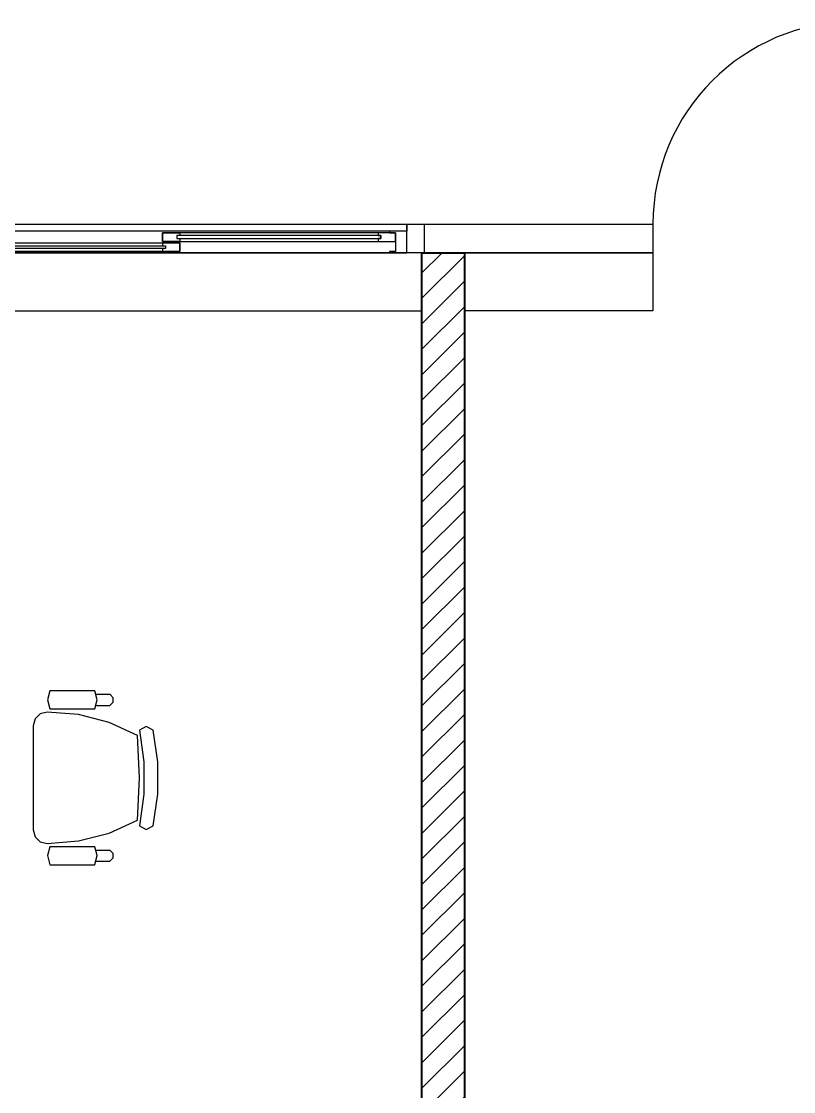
# Model space of a CAD drawing. Header units: metres. Extents: x -8 to 211, y -5 to 120.
# Drawn here: x 163.558 to 166.227, y 112.052 to 115.749 of the extents above; entities that cross this region are included whole.
import ezdxf

# ---------------------------------------------------------------- set-up
doc = ezdxf.new("R2010")
doc.units = ezdxf.units.M
doc.header["$LTSCALE"] = 0.8
doc.header["$MEASUREMENT"] = 0
doc.layers.get('0').update_dxf_attribs({"linetype": 'CONTINUOUS'})
for name, color, linetype in [('A_CHASS', 4, 'CONTINUOUS'), ('A_EQMP', 142, 'CONTINUOUS'), ('A_HACH_STRUC', 7, 'CONTINUOUS'), ('ARchi-Murs porteurs', 7, 'CONTINUOUS')]:
    doc.layers.add(name, color=color, linetype=linetype)
doc.layers.add('A_MURS_STRU', color=7, linetype='CONTINUOUS', lineweight=40)

# ---------------------------------------------------------------- blocks, each defined once
blk = doc.blocks.new('1310-fencoul')
at = {"color": 0}
for points in [[(0, 0.1), (1.63, 0.1), (1.63, 0.075), (0, 0.075)], [(0, 0), (1.63, 0), (1.63, 0.075), (0, 0.075)], [(1.59, 0.07), (0.785, 0.07), (0.785, 0.04), (1.59, 0.04)], [(0.04, 0.035), (0.845, 0.035), (0.845, 0.005), (0.04, 0.005)]]:
    blk.add_lwpolyline(points, close=True, dxfattribs=at)
for points in [[(0.06, 0.075), (0.06, 0.07), (0.04, 0.07), (0.04, 0.005), (0.06, 0.005), (0.06, 0), (0, 0), (0, 0.075)], [(1.57, 0.075), (1.57, 0.07), (1.59, 0.07), (1.59, 0.005), (1.57, 0.005), (1.57, 0), (1.63, 0), (1.63, 0.075)], [(0.845, 0.04), (0.785, 0.04), (0.785, 0.07), (0.845, 0.07), (0.845, 0.06), (0.835, 0.06), (0.835, 0.05), (0.845, 0.05)], [(1.54, 0.06), (0.835, 0.06), (0.835, 0.05), (1.54, 0.05)], [(1.53, 0.04), (1.59, 0.04), (1.59, 0.07), (1.53, 0.07), (1.53, 0.06), (1.54, 0.06), (1.54, 0.05), (1.53, 0.05)], [(0.1, 0.005), (0.04, 0.005), (0.04, 0.035), (0.1, 0.035), (0.1, 0.025), (0.09, 0.025), (0.09, 0.015), (0.1, 0.015)], [(0.09, 0.025), (0.795, 0.025), (0.795, 0.015), (0.09, 0.015)], [(0.785, 0.005), (0.845, 0.005), (0.845, 0.035), (0.785, 0.035), (0.785, 0.025), (0.795, 0.025), (0.795, 0.015), (0.785, 0.015)]]:
    blk.add_lwpolyline(points, close=True)
blk = doc.blocks.new('FAU-60')
for points in [[(-16.53, -6.34), (-5.55, -4.76), (5.55, -4.76), (16.5, -6.34), (17.76, -3.96), (16.5, -1.58), (5.55, 0), (-5.55, 0), (-16.53, -1.58), (-17.79, -3.96)], [(20.34, -42.37), (22.09, -40.59), (22.66, -38.16), (21.74, -27.35), (19.02, -16.83), (14.55, -6.94), (-0.07, -6.34), (-14.72, -6.94), (-19.19, -16.83), (-21.92, -27.35), (-22.8, -38.16), (-22.23, -40.59), (-20.48, -42.37), (-18.07, -43), (17.93, -43)], [(-23.87, -37.24), (-23.87, -21.76), (-26.99, -20.9), (-30.09, -21.76), (-30.09, -37.24), (-26.99, -38.1)], [(29.94, -37.24), (29.94, -21.76), (26.82, -20.9), (23.72, -21.76), (23.72, -37.24), (26.82, -38.1)]]:
    blk.add_lwpolyline(points, close=True)
for points in [[(-25.07, -21.18), (-25.07, -16.51), (-26.19, -15.45), (-27.71, -15.42), (-28.82, -16.48), (-28.82, -21.16)], [(28.74, -21.18), (28.74, -16.51), (27.62, -15.45), (26.1, -15.42), (24.98, -16.48), (24.98, -21.16)], [(29.91, -21.76), (26.82, -20.9)]]:
    blk.add_lwpolyline(points)
blk = doc.blocks.new('Bur-double')
at = {"rotation": 270}
blk.add_blockref('FAU-60', (165.34, -161.4), dxfattribs=at)

msp = doc.modelspace()

# ---------------------------------------------------------------- hatches: boundary and pattern name
at = {"layer": 'A_HACH_STRUC'}
h = msp.add_hatch(dxfattribs=at)
h.set_pattern_fill('ANSI31', color=8, scale=0.5, angle=359.7696, style=0)
h.set_pattern_definition([(44.7696, (163.590596, 106.849466), (-0.0440161, 0.04437154), [])])
h.paths.add_polyline_path([(166.8412, 115.0495), (166.5912, 115.0495), (166.4912, 115.0495), (166.4912, 114.9495), (166.5912, 114.9493), (166.5912, 107.4495), (166.8412, 107.4495), (166.8412, 110.5883), (166.8412, 111.4183)])
h.paths.add_polyline_path([(166.9401, 107.2873), (166.9412, 107.4495), (166.1412, 107.4495), (166.1412, 107.2495), (166.1412, 106.8495), (166.9401, 106.8495)])
h.paths.add_polyline_path([(166.1412, 107.4495), (163.7406, 107.4495), (163.7406, 110.2243), (164.9412, 110.2243), (165.0912, 110.2243), (165.0912, 114.9493), (164.9412, 114.9493), (164.9412, 114.7495), (164.9412, 110.3743), (163.5906, 110.3743), (163.5906, 110.2743), (163.5906, 107.2495), (163.6906, 107.2495), (166.1412, 107.2495)])
h.paths.add_polyline_path([(166.7134, 110.6865), (167.518, 110.6865), (167.518, 110.8416), (166.7134, 110.8416)], flags=9)
h.paths.add_polyline_path([(166.7072, 110.8043), (167.3152, 110.8043), (167.3152, 110.9965), (166.7072, 110.9965)], flags=9)
h.paths.add_polyline_path([(164.0281, 110.5928), (165.0955, 110.5928), (165.0955, 110.8255), (164.0281, 110.8255)], flags=25)

# ---------------------------------------------------------------- linework, layer by layer
at = {"layer": 'A_CHASS', "color": 8}
msp.add_lwpolyline([(164.9511, 114.9495), (164.8911, 114.9495), (164.8911, 115.0495), (164.9511, 115.0495)], dxfattribs=at)
msp.add_lwpolyline([(165.7412, 115.0495), (165.7412, 114.9495), (164.9511, 114.9495), (164.9511, 115.0495)], close=True, dxfattribs=at)
msp.add_arc((166.4412, 115.0495), 0.7, 90, 180, dxfattribs=at)
at = {"layer": 'A_MURS_STRU', "color": 8}
msp.add_lwpolyline([(165.0912, 114.9493), (164.9412, 114.9493), (164.9412, 110.3743), (163.5906, 110.3743), (163.5906, 107.2495), (166.1412, 107.2495), (166.1412, 107.4495), (163.7406, 107.4495), (163.7406, 110.2243), (165.0912, 110.2243)], close=True, dxfattribs=at)
at = {"layer": 'ARchi-Murs porteurs', "color": 8}
for points in [[(157.6911, 114.9495), (157.6911, 114.7495), (164.9412, 114.7495), (164.9412, 114.9495)], [(165.7412, 114.9495), (165.7412, 114.7495), (165.0912, 114.7495), (165.0912, 114.9495)]]:
    msp.add_lwpolyline(points, close=True, dxfattribs=at)

# ---------------------------------------------------------------- block references
at = {"layer": 'A_CHASS', "color": 8}
msp.add_blockref('1310-fencoul', (163.2611, 114.9495), dxfattribs=at)
at = {"layer": 'A_EQMP', "color": 8, "linetype": 'Continuous', "xscale": 0.009999999999990905, "yscale": 0.009999999999990905, "zscale": 0.009999999999990905}
msp.add_blockref('Bur-double', (162.3762, 114.7495), dxfattribs=at)

doc.saveas('drawing.dxf')
